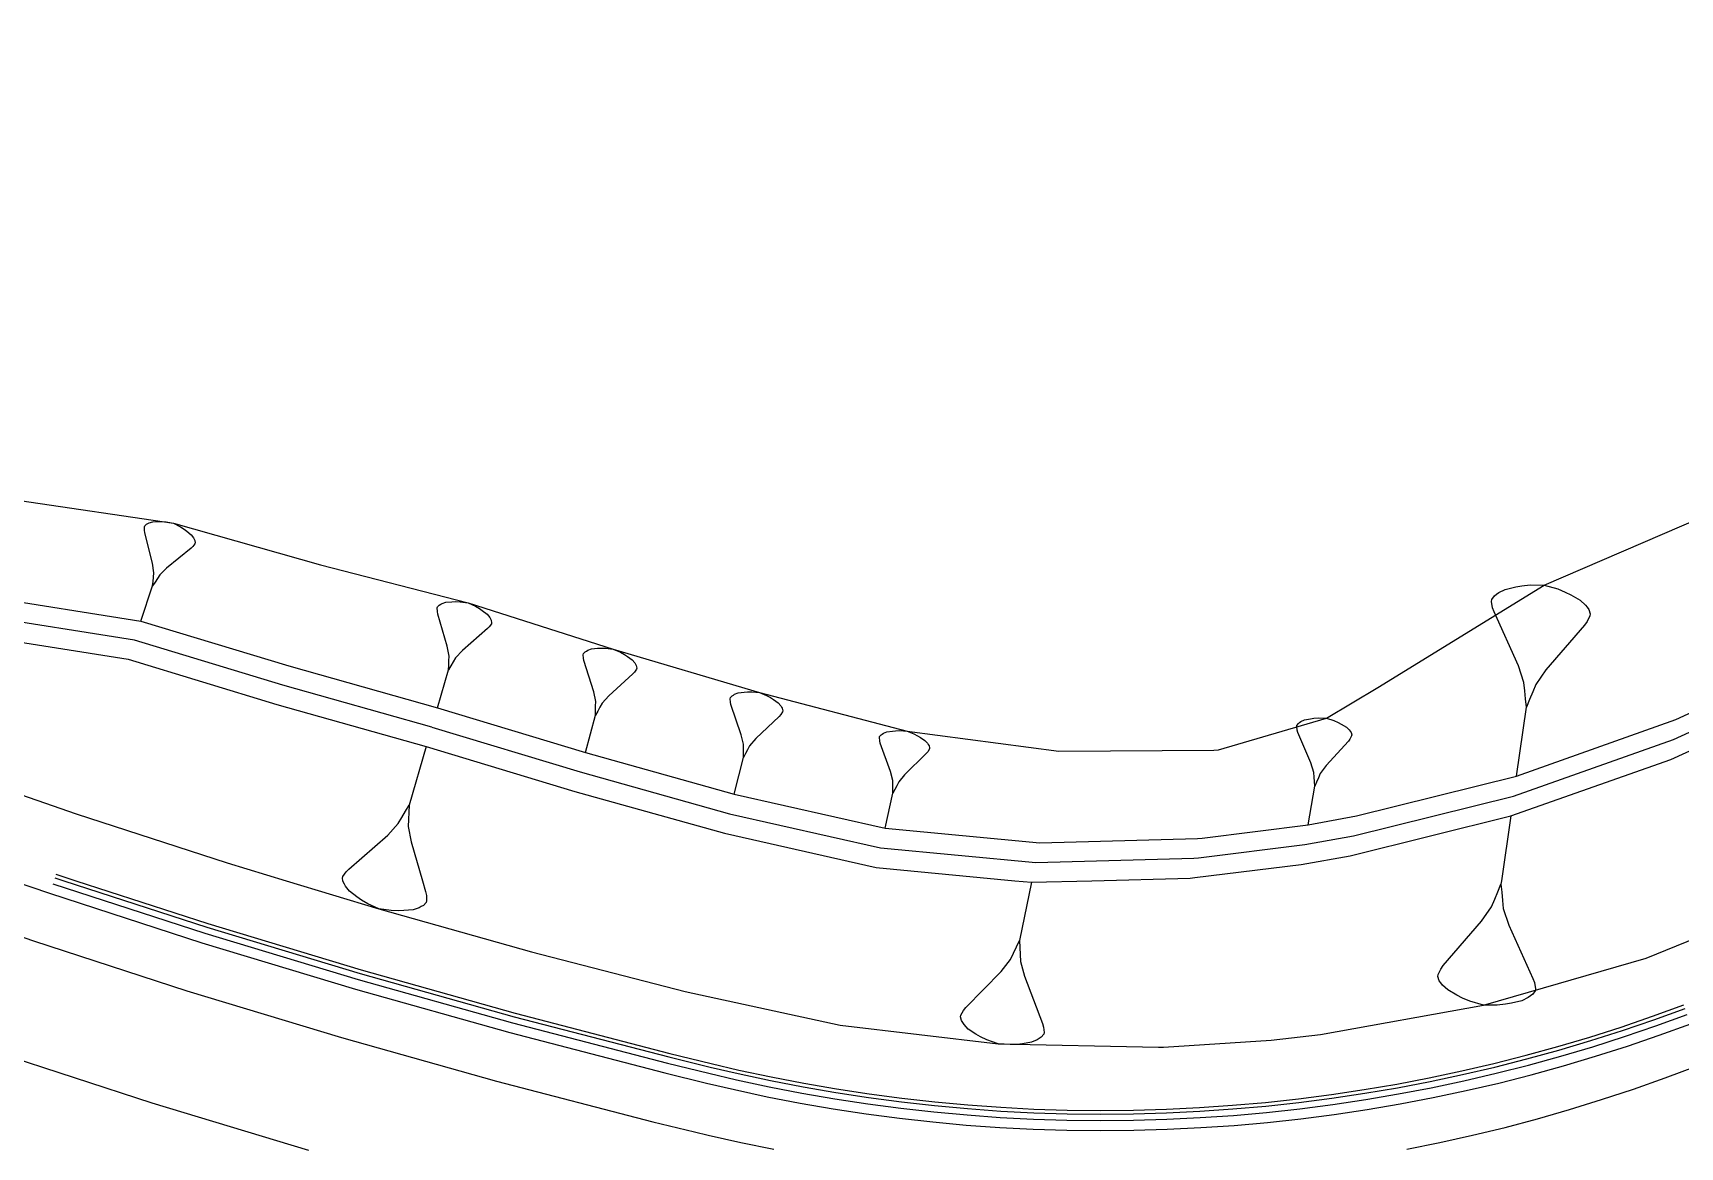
# Model space of a CAD drawing. Extents: x 383808 to 384559, y 802827 to 803490.
# Drawn here: x 384234.86 to 384283.99, y 802992.06 to 803025.28 of the extents above; entities that cross this region are included whole.
import ezdxf

# ---------------------------------------------------------------- set-up
doc = ezdxf.new("R2010")
doc.units = 0
doc.layers.get('0').update_dxf_attribs({"linetype": 'CONTINUOUS'})

msp = doc.modelspace()

# ---------------------------------------------------------------- linework, layer by layer
at = {"color": 7}
for p, q in [((384238.1815, 803010.4472), (384238.1817, 803010.5475)), ((384238.1914, 803010.377), (384238.1815, 803010.4472)), ((384238.1817, 803010.5475), (384238.1918, 803010.5776)), ((384238.4202, 803009.4639), (384238.1914, 803010.377)), ((384238.1918, 803010.5776), (384238.2421, 803010.6276)), ((384238.2421, 803010.6276), (384238.2822, 803010.6476)), ((384238.2822, 803010.6476), (384238.3224, 803010.6676)), ((384238.3224, 803010.6676), (384238.4328, 803010.6974)), ((384238.4328, 803010.6974), (384238.6033, 803010.7071)), ((384238.6033, 803010.7071), (384238.7036, 803010.7069)), ((384238.7036, 803010.7069), (384238.8339, 803010.6966)), ((384238.8339, 803010.6966), (384239.0545, 803010.656)), ((384239.0545, 803010.656), (384239.2548, 803010.5553)), ((384239.2548, 803010.5553), (384239.365, 803010.4848)), ((384239.365, 803010.4848), (384239.4451, 803010.4245)), ((384239.4451, 803010.4245), (384239.5753, 803010.3139)), ((384239.5744, 803009.9128), (384238.8411, 803009.3226)), ((384239.6247, 803009.9628), (384239.5744, 803009.9128)), ((384239.5753, 803010.3139), (384239.6453, 803010.2235)), ((384239.685, 803010.0429), (384239.6247, 803009.9628)), ((384239.6453, 803010.2235), (384239.6653, 803010.1834)), ((384239.6653, 803010.1834), (384239.6852, 803010.1432)), ((384239.6951, 803010.073), (384239.685, 803010.0429)), ((384239.6852, 803010.1432), (384239.6951, 803010.073)), ((384238.4597, 803009.183), (384238.4202, 803009.4639)), ((384238.4288, 803008.7919), (384238.4391, 803008.9223)), ((384238.4992, 803008.9021), (384238.4288, 803008.7919)), ((384238.4391, 803008.9223), (384238.4494, 803009.0526)), ((384238.4494, 803009.0526), (384238.4597, 803009.183)), ((384238.5697, 803009.0123), (384238.4992, 803008.9021)), ((384238.6401, 803009.1224), (384238.5697, 803009.0123)), ((384238.8411, 803009.3226), (384238.6401, 803009.1224)), ((384238.0756, 803007.7396), (384238.4288, 803008.7919)), ((384278.365, 803008.3248), (384278.3735, 803008.3836)), ((384278.3735, 803008.3836), (384278.4493, 803008.4925)), ((384278.4493, 803008.4925), (384278.5165, 803008.5428)), ((384278.5165, 803008.5428), (384278.5838, 803008.593)), ((384278.5838, 803008.593), (384278.7771, 803008.685)), ((384278.7771, 803008.685), (384279.0878, 803008.7599)), ((384279.0878, 803008.7599), (384279.2725, 803008.7931)), ((384279.2725, 803008.7931), (384279.516, 803008.8179)), ((384279.516, 803008.8179), (384279.9358, 803008.817)), ((384279.9358, 803008.817), (384280.3385, 803008.6987)), ((384280.3385, 803008.6987), (384280.565, 803008.6059)), ((384280.565, 803008.6059), (384280.7327, 803008.5217)), ((384280.7327, 803008.5217), (384281.0094, 803008.3616)), ((384281.0094, 803008.3616), (384281.1686, 803008.2186)), ((384246.9179, 803008.1316), (384246.9273, 803008.1639)), ((384246.9219, 803008.0254), (384246.9179, 803008.1316)), ((384246.9353, 803007.9514), (384246.9219, 803008.0254)), ((384246.9273, 803008.1639), (384246.9784, 803008.219)), ((384247.2163, 803006.994), (384246.9353, 803007.9514)), ((384246.9784, 803008.219), (384247.0201, 803008.2419)), ((384247.0201, 803008.2419), (384247.0618, 803008.2647)), ((384247.0618, 803008.2647), (384247.1774, 803008.301)), ((384247.1774, 803008.301), (384247.3576, 803008.3185)), ((384247.3576, 803008.3185), (384247.4638, 803008.3225)), ((384247.4638, 803008.3225), (384247.6023, 803008.3172)), ((384247.6023, 803008.3172), (384247.8376, 803008.2835)), ((384247.8376, 803008.2835), (384248.0541, 803008.1854)), ((384248.0541, 803008.1854), (384248.1738, 803008.1154)), ((384248.1738, 803008.1154), (384248.2612, 803008.0549)), ((384248.2612, 803008.0549), (384248.4037, 803007.9433)), ((384248.4037, 803007.9433), (384248.4817, 803007.8505)), ((384278.3982, 803008.1401), (384278.365, 803008.3248)), ((384278.44, 803008.0141), (384278.3982, 803008.1401)), ((384279.1672, 803006.4093), (384278.44, 803008.0141)), ((384281.1686, 803008.2186), (384281.2189, 803008.1514)), ((384281.3023, 803007.8994), (384281.218, 803007.7316)), ((384281.2189, 803008.1514), (384281.2691, 803008.0841)), ((384281.2691, 803008.0841), (384281.3108, 803007.9581)), ((384281.3108, 803007.9581), (384281.3023, 803007.8994)), ((384248.4198, 803007.5184), (384247.6681, 803006.8622)), ((384248.4709, 803007.5735), (384248.4198, 803007.5184)), ((384248.5315, 803007.6609), (384248.4709, 803007.5735)), ((384248.4817, 803007.8505), (384248.5046, 803007.8088)), ((384248.5046, 803007.8088), (384248.5274, 803007.7671)), ((384248.5274, 803007.7671), (384248.5409, 803007.6932)), ((384248.5409, 803007.6932), (384248.5315, 803007.6609)), ((384281.1423, 803007.6227), (384279.9896, 803006.2901)), ((384281.218, 803007.7316), (384281.1423, 803007.6227)), ((384247.2701, 803006.6982), (384247.2163, 803006.994)), ((384251.4103, 803006.8717), (384251.5228, 803006.9096)), ((384251.5228, 803006.9096), (384251.699, 803006.9302)), ((384251.699, 803006.9302), (384251.8029, 803006.9362)), ((384251.8029, 803006.9362), (384251.9387, 803006.9337)), ((384251.9387, 803006.9337), (384252.1698, 803006.9053)), ((384252.1698, 803006.9053), (384252.3838, 803006.8134)), ((384247.2539, 803006.2827), (384247.2593, 803006.4212)), ((384247.3239, 803006.4023), (384247.2539, 803006.2827)), ((384247.2593, 803006.4212), (384247.2647, 803006.5597)), ((384247.2647, 803006.5597), (384247.2701, 803006.6982)), ((384247.3938, 803006.522), (384247.3239, 803006.4023)), ((384247.4637, 803006.6417), (384247.3938, 803006.522)), ((384247.6681, 803006.8622), (384247.4637, 803006.6417)), ((384251.2719, 803006.7385), (384251.2805, 803006.7703)), ((384251.278, 803006.6346), (384251.2719, 803006.7385)), ((384251.2926, 803006.5624), (384251.278, 803006.6346)), ((384251.2805, 803006.7703), (384251.3295, 803006.8253)), ((384251.5866, 803005.6302), (384251.2926, 803006.5624)), ((384251.3295, 803006.8253), (384251.3699, 803006.8485)), ((384251.3699, 803006.8485), (384251.4103, 803006.8717)), ((384252.3838, 803006.8134), (384252.5024, 803006.7473)), ((384252.5024, 803006.7473), (384252.5891, 803006.6897)), ((384252.5891, 803006.6897), (384252.7309, 803006.5832)), ((384252.7309, 803006.5832), (384252.8091, 803006.4938)), ((384252.8091, 803006.4938), (384252.8323, 803006.4535)), ((384252.8323, 803006.4535), (384252.8555, 803006.4131)), ((384252.8555, 803006.4131), (384252.8702, 803006.3409)), ((384279.3341, 803005.9053), (384279.1672, 803006.4093)), ((384246.9244, 803005.1531), (384247.2539, 803006.2827)), ((384252.755, 803006.1673), (384252.0317, 803005.5099)), ((384252.804, 803006.2223), (384252.755, 803006.1673)), ((384252.8616, 803006.3091), (384252.804, 803006.2223)), ((384252.8702, 803006.3409), (384252.8616, 803006.3091)), ((384279.3588, 803005.6618), (384279.3341, 803005.9053)), ((384279.9896, 803006.2901), (384279.6866, 803005.8542)), ((384251.645, 803005.3415), (384251.5866, 803005.6302)), ((384252.0317, 803005.5099), (384251.8358, 803005.29)), ((384255.6562, 803005.4269), (384255.664, 803005.4581)), ((384255.6641, 803005.3254), (384255.6562, 803005.4269)), ((384255.664, 803005.4581), (384255.7107, 803005.5128)), ((384255.7107, 803005.5128), (384255.7497, 803005.5363)), ((384255.7497, 803005.5363), (384255.7887, 803005.5597)), ((384255.7887, 803005.5597), (384255.898, 803005.5989)), ((384255.898, 803005.5989), (384256.0697, 803005.6225)), ((384256.0697, 803005.6225), (384256.1711, 803005.6304)), ((384256.1711, 803005.6304), (384256.3038, 803005.6306)), ((384256.3038, 803005.6306), (384256.5302, 803005.6074)), ((384256.5302, 803005.6074), (384256.7411, 803005.5218)), ((384256.7411, 803005.5218), (384256.8583, 803005.4595)), ((384256.8583, 803005.4595), (384256.9442, 803005.4049)), ((384279.3835, 803005.4183), (384279.3588, 803005.6618)), ((384279.4082, 803005.1748), (384279.3835, 803005.4183)), ((384279.5938, 803005.6277), (384279.501, 803005.4013)), ((384279.6866, 803005.8542), (384279.5938, 803005.6277)), ((384251.3367, 803003.8215), (384251.6373, 803004.9342)), ((384251.6373, 803004.9342), (384251.6399, 803005.07)), ((384251.7035, 803005.0528), (384251.6373, 803004.9342)), ((384251.6399, 803005.07), (384251.6425, 803005.2057)), ((384251.6425, 803005.2057), (384251.645, 803005.3415)), ((384251.7696, 803005.1714), (384251.7035, 803005.0528)), ((384251.8358, 803005.29), (384251.7696, 803005.1714)), ((384255.6798, 803005.2552), (384255.6641, 803005.3254)), ((384255.9853, 803004.3501), (384255.6798, 803005.2552)), ((384256.9442, 803005.4049), (384257.0848, 803005.3036)), ((384257.0848, 803005.3036), (384257.163, 803005.2178)), ((384257.1633, 803004.9524), (384257.1165, 803004.8977)), ((384257.163, 803005.2178), (384257.1864, 803005.1788)), ((384257.2178, 803005.0384), (384257.1633, 803004.9524)), ((384257.1864, 803005.1788), (384257.2099, 803005.1398)), ((384257.2099, 803005.1398), (384257.2256, 803005.0696)), ((384257.2256, 803005.0696), (384257.2178, 803005.0384)), ((384279.1104, 803003.1187), (384279.4082, 803005.1748)), ((384279.501, 803005.4013), (384279.4082, 803005.1748)), ((384257.1165, 803004.8977), (384256.4225, 803004.2413)), ((384260.2291, 803004.3969), (384260.3321, 803004.4361)), ((384260.3321, 803004.4361), (384260.4948, 803004.4618)), ((384260.4948, 803004.4618), (384260.591, 803004.4713)), ((384260.591, 803004.4713), (384260.7171, 803004.474)), ((384260.7171, 803004.474), (384260.9326, 803004.4563)), ((384260.9326, 803004.4563), (384261.1345, 803004.3789)), ((384272.5535, 803004.5963), (384272.5591, 803004.6291)), ((384272.5694, 803004.4923), (384272.5535, 803004.5963)), ((384272.5591, 803004.6291), (384272.6031, 803004.689)), ((384272.5909, 803004.4211), (384272.5694, 803004.4923)), ((384272.6031, 803004.689), (384272.6415, 803004.7161)), ((384272.6415, 803004.7161), (384272.68, 803004.7433)), ((384272.68, 803004.7433), (384272.7895, 803004.792)), ((384272.7895, 803004.792), (384272.9647, 803004.8294)), ((384272.9647, 803004.8294), (384273.0687, 803004.8453)), ((384273.0687, 803004.8453), (384273.2054, 803004.8556)), ((384273.2054, 803004.8556), (384273.4405, 803004.849)), ((384273.4405, 803004.849), (384273.6643, 803004.7769)), ((384273.6643, 803004.7769), (384273.7898, 803004.7216)), ((384273.7898, 803004.7216), (384273.8825, 803004.6719)), ((384273.8825, 803004.6719), (384274.0352, 803004.5783)), ((384274.0352, 803004.5783), (384274.1223, 803004.4958)), ((384274.1223, 803004.4958), (384274.1495, 803004.4574)), ((384274.1495, 803004.4574), (384274.1766, 803004.419)), ((384246.5884, 803004.0012), (384246.0791, 803002.2555)), ((384256.048, 803004.0691), (384255.9853, 803004.3501)), ((384256.0482, 803003.9364), (384256.048, 803004.0691)), ((384256.0483, 803003.8037), (384256.0482, 803003.9364)), ((384256.2354, 803004.0225), (384256.1731, 803003.9053)), ((384256.4225, 803004.2413), (384256.2354, 803004.0225)), ((384260.1057, 803004.2682), (384260.1125, 803004.298)), ((384260.1152, 803004.1719), (384260.1057, 803004.2682)), ((384260.1125, 803004.298), (384260.1559, 803004.3508)), ((384260.1314, 803004.1055), (384260.1152, 803004.1719)), ((384260.4388, 803003.2515), (384260.1314, 803004.1055)), ((384260.1559, 803004.3508), (384260.1925, 803004.3739)), ((384260.1925, 803004.3739), (384260.2291, 803004.3969)), ((384261.1345, 803004.3789), (384261.2469, 803004.322)), ((384261.2469, 803004.322), (384261.3296, 803004.2718)), ((384261.3296, 803004.2718), (384261.4651, 803004.1782)), ((384261.4651, 803004.1782), (384261.541, 803004.0982)), ((384261.541, 803004.0982), (384261.564, 803004.0616)), ((384261.564, 803004.0616), (384261.587, 803004.025)), ((384261.587, 803004.025), (384261.6033, 803003.9586)), ((384261.6033, 803003.9586), (384261.5965, 803003.9288)), ((384272.9748, 803003.5116), (384272.5909, 803004.4211)), ((384274.0988, 803004.1624), (384273.4337, 803003.4329)), ((384274.1429, 803004.2223), (384274.0988, 803004.1624)), ((384274.1925, 803004.3151), (384274.1429, 803004.2223)), ((384274.1766, 803004.419), (384274.1981, 803004.3478)), ((384274.1981, 803004.3478), (384274.1925, 803004.3151)), ((384255.7765, 803002.5779), (384256.0485, 803003.671)), ((384256.0485, 803003.671), (384256.0483, 803003.8037)), ((384256.1108, 803003.7882), (384256.0485, 803003.671)), ((384256.1731, 803003.9053), (384256.1108, 803003.7882)), ((384261.5029, 803003.7933), (384260.8562, 803003.1565)), ((384261.5463, 803003.8461), (384261.5029, 803003.7933)), ((384261.5965, 803003.9288), (384261.5463, 803003.8461)), ((384273.0609, 803003.2269), (384272.9748, 803003.5116)), ((384260.5037, 803002.9859), (384260.4388, 803003.2515)), ((384260.5064, 803002.8598), (384260.5037, 803002.9859)), ((384260.8562, 803003.1565), (384260.6826, 803002.9451)), ((384273.0712, 803003.0901), (384273.0609, 803003.2269)), ((384273.0815, 803002.9534), (384273.0712, 803003.0901)), ((384273.0918, 803002.8166), (384273.0815, 803002.9534)), ((384273.2023, 803003.0676), (384273.1471, 803002.9421)), ((384273.2576, 803003.1931), (384273.2023, 803003.0676)), ((384273.4337, 803003.4329), (384273.2576, 803003.1931)), ((384260.2742, 803001.5642), (384260.5117, 803002.6077)), ((384260.5091, 803002.7338), (384260.5064, 803002.8598)), ((384260.5117, 803002.6077), (384260.5091, 803002.7338)), ((384260.5687, 803002.7202), (384260.5117, 803002.6077)), ((384260.6257, 803002.8327), (384260.5687, 803002.7202)), ((384260.6826, 803002.9451), (384260.6257, 803002.8327)), ((384272.8949, 803001.6693), (384273.0918, 803002.8166)), ((384273.1471, 803002.9421), (384273.0918, 803002.8166)), ((384245.863, 803001.8855), (384245.9711, 803002.0705)), ((384245.9711, 803002.0705), (384246.0791, 803002.2555)), ((384246.0708, 803002.0414), (384246.0625, 803001.8273)), ((384246.0791, 803002.2555), (384246.0708, 803002.0414)), ((384245.439, 803001.3598), (384245.7549, 803001.7006)), ((384245.7549, 803001.7006), (384245.863, 803001.8855)), ((384246.0625, 803001.8273), (384246.0542, 803001.6133)), ((384246.0542, 803001.6133), (384246.1373, 803001.1561)), ((384278.9384, 803001.9311), (384278.6587, 803000)), ((384244.2772, 803000.3456), (384245.439, 803001.3598)), ((384246.1373, 803001.1561), (384246.4766, 803000)), ((384235.5075, 803000.0889), (384235.7814, 803000)), ((384235.5425, 803000.1932), (384236.1377, 803000)), ((384244.0901, 803000.0755), (384244.1047, 803000.1254)), ((384244.1039, 803000), (384244.0901, 803000.0755)), ((384244.1047, 803000.1254), (384244.1982, 803000.2604)), ((384244.1982, 803000.2604), (384244.2772, 803000.3456)), ((384244.1109, 802999.9612), (384244.1039, 803000)), ((384244.1462, 802999.8967), (384244.1109, 802999.9612)), ((384244.1816, 802999.8323), (384244.1462, 802999.8967)), ((384244.3021, 802999.6889), (384244.1816, 802999.8323)), ((384244.5224, 802999.5164), (384244.3021, 802999.6889)), ((384244.6575, 802999.4229), (384244.5224, 802999.5164)), ((384246.4766, 803000), (384246.5716, 802999.6763)), ((384246.5716, 802999.6763), (384246.5923, 802999.562)), ((384246.5923, 802999.562), (384246.5986, 802999.3978)), ((384264.6477, 802999.9523), (384264.2883, 802998.2137)), ((384278.46, 802999.4478), (384278.5518, 802999.672)), ((384278.5518, 802999.672), (384278.6436, 802999.8961)), ((384278.6587, 803000), (384278.6436, 802999.8961)), ((384278.6436, 802999.8961), (384278.6681, 802999.6551)), ((384278.6681, 802999.6551), (384278.6925, 802999.4141)), ((384244.8424, 802999.3148), (384244.6575, 802999.4229)), ((384245.177, 802999.1631), (384244.8424, 802999.3148)), ((384245.5407, 802999.1111), (384245.177, 802999.1631)), ((384245.7548, 802999.1028), (384245.5407, 802999.1111)), ((384245.919, 802999.109), (384245.7548, 802999.1028)), ((384246.1974, 802999.136), (384245.919, 802999.109)), ((384246.3762, 802999.1921), (384246.1974, 802999.136)), ((384246.4406, 802999.2274), (384246.3762, 802999.1921)), ((384246.505, 802999.2628), (384246.4406, 802999.2274)), ((384246.584, 802999.348), (384246.505, 802999.2628)), ((384246.5986, 802999.3978), (384246.584, 802999.348)), ((384278.0682, 802998.7922), (384278.3682, 802999.2237)), ((384278.3682, 802999.2237), (384278.46, 802999.4478)), ((384278.6925, 802999.4141), (384278.717, 802999.1732)), ((384278.717, 802999.1732), (384278.8822, 802998.6743)), ((384276.9274, 802997.4734), (384278.0682, 802998.7922)), ((384278.8822, 802998.6743), (384279.6019, 802997.0861)), ((384264.1976, 802998.0253), (384264.2883, 802998.2137)), ((384264.2883, 802998.2137), (384264.2969, 802998.0047)), ((384263.7352, 802997.2921), (384264.0161, 802997.6484)), ((384264.0161, 802997.6484), (384264.1068, 802997.8368)), ((384264.1068, 802997.8368), (384264.1976, 802998.0253)), ((384264.2969, 802998.0047), (384264.3055, 802997.7958)), ((384264.3055, 802997.7958), (384264.3141, 802997.5868)), ((384264.3141, 802997.5868), (384264.4307, 802997.1483)), ((384262.6837, 802996.2145), (384263.7352, 802997.2921)), ((384264.4307, 802997.1483), (384264.9688, 802995.7421)), ((384276.7606, 802997.1414), (384276.769, 802997.1996)), ((384276.8019, 802997.0167), (384276.7606, 802997.1414)), ((384276.769, 802997.1996), (384276.8524, 802997.3656)), ((384276.8524, 802997.3656), (384276.9274, 802997.4734)), ((384279.6019, 802997.0861), (384279.6432, 802996.9614)), ((384276.8516, 802996.9502), (384276.8019, 802997.0167)), ((384276.9013, 802996.8836), (384276.8516, 802996.9502)), ((384277.0589, 802996.7421), (384276.9013, 802996.8836)), ((384277.3328, 802996.5837), (384277.0589, 802996.7421)), ((384277.4988, 802996.5003), (384277.3328, 802996.5837)), ((384279.5261, 802996.5628), (384279.4596, 802996.5131)), ((384279.5927, 802996.6125), (384279.5261, 802996.5628)), ((384279.6677, 802996.7204), (384279.5927, 802996.6125)), ((384279.6432, 802996.9614), (384279.6761, 802996.7785)), ((384279.6761, 802996.7785), (384279.6677, 802996.7204)), ((384262.533, 802995.9867), (384262.6135, 802996.1254)), ((384262.6135, 802996.1254), (384262.6837, 802996.2145)), ((384277.7229, 802996.4084), (384277.4988, 802996.5003)), ((384278.1215, 802996.2913), (384277.7229, 802996.4084)), ((384278.5369, 802996.2905), (384278.1215, 802996.2913)), ((384278.7779, 802996.315), (384278.5369, 802996.2905)), ((384278.9608, 802996.3479), (384278.7779, 802996.315)), ((384279.2683, 802996.422), (384278.9608, 802996.3479)), ((384279.4596, 802996.5131), (384279.2683, 802996.422)), ((384262.5228, 802995.937), (384262.533, 802995.9867)), ((384262.5519, 802995.8274), (384262.5228, 802995.937)), ((384262.5913, 802995.7674), (384262.5519, 802995.8274)), ((384262.6307, 802995.7075), (384262.5913, 802995.7674)), ((384262.7592, 802995.5773), (384262.6307, 802995.7075)), ((384264.9688, 802995.7421), (384264.9979, 802995.6325)), ((384264.9979, 802995.6325), (384265.0168, 802995.4732)), ((384262.987, 802995.4266), (384262.7592, 802995.5773)), ((384263.1258, 802995.3461), (384262.987, 802995.4266)), ((384263.3142, 802995.2554), (384263.1258, 802995.3461)), ((384263.6517, 802995.1338), (384263.3142, 802995.2554)), ((384264.0097, 802995.1116), (384263.6517, 802995.1338)), ((384264.2187, 802995.1202), (384264.0097, 802995.1116)), ((384264.3779, 802995.1391), (384264.2187, 802995.1202)), ((384264.6469, 802995.1871), (384264.3779, 802995.1391)), ((384264.8164, 802995.2557), (384264.6469, 802995.1871)), ((384264.8764, 802995.2951), (384264.8164, 802995.2557)), ((384264.9363, 802995.3345), (384264.8764, 802995.2951)), ((384265.0065, 802995.4236), (384264.9363, 802995.3345)), ((384265.0168, 802995.4732), (384265.0065, 802995.4236))]:
    msp.add_line(p, q, dxfattribs=at)
at = {"color": 7, "linetype": 'CONTINUOUS'}
for points in [[(384200, 803025.2779), (384200.4788, 803025.032), (384204.6183, 803023.0289), (384208.7856, 803021.0951), (384212.9979, 803019.2683), (384217.2432, 803017.5302), (384221.5127, 803015.8653), (384225.802, 803014.2649), (384230.1215, 803012.7578), (384234.4654, 803011.3338), (384239.0545, 803010.656), (384243.4352, 803009.4231), (384247.8376, 803008.2835), (384252.1698, 803006.9053), (384256.5302, 803005.6074), (384260.9326, 803004.4563), (384265.4566, 803003.8653), (384270.081, 803003.8877), (384270.2219, 803003.905), (384273.4405, 803004.849), (384274.9762, 803005.7608), (384279.9358, 803008.817), (384284.6144, 803010.8255), (384289.2103, 803013.0323)], [(384246.7564, 803004.5772), (384242.3084, 803005.8294), (384237.8846, 803007.1708), (384233.2374, 803007.9043), (384228.8536, 803009.428), (384224.4994, 803011.0396), (384220.1767, 803012.7388), (384215.8871, 803014.5247), (384211.6326, 803016.3969), (384207.4147, 803018.3545), (384203.2352, 803020.3969), (384200, 803022.0588)], [(384200, 803021.3845), (384202.9561, 803019.8658), (384207.1462, 803017.8179), (384211.3749, 803015.855), (384215.6404, 803013.9778), (384219.9409, 803012.187), (384224.2747, 803010.4833), (384228.64, 803008.8672), (384233.0351, 803007.3394), (384237.6937, 803006.602), (384242.1289, 803005.2568), (384246.5884, 803004.0012), (384251.0238, 803002.663), (384255.4868, 803001.4134), (384260.0078, 803000.3941), (384264.147, 803000)], [(384246.7564, 803004.5772), (384251.1803, 803003.2422), (384255.6316, 803001.9956), (384260.141, 803000.9792), (384264.7692, 803000.5399), (384269.4823, 803000.668), (384269.6243, 803000.6803), (384272.7935, 803001.078), (384274.2449, 803001.3374), (384279.0244, 803002.5249), (384283.7908, 803004.2094), (384288.5162, 803006.3726)], [(384266.4388, 803000), (384269.3726, 803000.0781), (384269.515, 803000.0903), (384272.692, 803000.4866), (384274.147, 803000.7455), (384278.9384, 803001.9311), (384283.7167, 803003.614), (384288.454, 803005.7759)], [(384230.328, 802999.7791), (384234.8743, 802998.2023), (384239.4512, 802996.7168), (384244.0568, 802995.3231), (384248.6895, 802994.0218), (384253.3472, 802992.8134), (384254.5886, 802992.5081), (384254.9987, 802992.4102), (384255.9746, 802992.1919), (384256.9546, 802991.9931)], [(384235.7814, 803000), (384240.0466, 802998.6157), (384244.6141, 802997.2335), (384249.2084, 802995.943), (384253.8276, 802994.7446), (384255.058, 802994.4419), (384255.8902, 802994.2471), (384256.8584, 802994.0394), (384257.8305, 802993.8512), (384258.8062, 802993.6824), (384259.7851, 802993.5331), (384260.7667, 802993.4035), (384261.7508, 802993.2935), (384262.7369, 802993.2032), (384263.7245, 802993.1327), (384264.7134, 802993.0819), (384265.7031, 802993.0509), (384266.6932, 802993.0397), (384267.6834, 802993.0484), (384268.6732, 802993.0768), (384269.6622, 802993.125), (384270.65, 802993.1929), (384271.6363, 802993.2807), (384272.6206, 802993.3881), (384273.6026, 802993.5152), (384274.5819, 802993.6619), (384275.558, 802993.8281), (384276.5306, 802994.0139), (384277.4993, 802994.219), (384278.4637, 802994.4435), (384279.4234, 802994.6872), (384280.3781, 802994.9501), (384281.3273, 802995.232), (384282.2707, 802995.5328), (384283.2078, 802995.8525), (384284.1384, 802996.1908)], [(384236.1377, 803000), (384240.0795, 802998.7206), (384244.6449, 802997.3391), (384249.2371, 802996.0492), (384253.8542, 802994.8513), (384255.0836, 802994.5489), (384255.9144, 802994.3544), (384256.8804, 802994.1472), (384257.8504, 802993.9594), (384258.8239, 802993.791), (384259.8006, 802993.642), (384260.7801, 802993.5127), (384261.7619, 802993.403), (384262.7458, 802993.3129), (384263.7313, 802993.2425), (384264.718, 802993.1918), (384265.7055, 802993.1609), (384266.6934, 802993.1497), (384267.6813, 802993.1583), (384268.6689, 802993.1867), (384269.6557, 802993.2348), (384270.6414, 802993.3026), (384271.6255, 802993.3901), (384272.6076, 802993.4973), (384273.5874, 802993.6241), (384274.5645, 802993.7705), (384275.5385, 802993.9364), (384276.5089, 802994.1217), (384277.4755, 802994.3264), (384278.4377, 802994.5504), (384279.3953, 802994.7936), (384280.3478, 802995.0558), (384281.2949, 802995.3371), (384282.2362, 802995.6373), (384283.1713, 802995.9562), (384284.0998, 802996.2938)], [(384264.147, 803000), (384264.6477, 802999.9523), (384266.4388, 803000)], [(384233.7605, 802994.8843), (384238.404, 802993.3771), (384243.0767, 802991.9632)], [(384275.8405, 802991.9913), (384276.8206, 802992.1899), (384277.7965, 802992.408), (384278.7678, 802992.6456), (384279.7342, 802992.9026), (384280.6953, 802993.1788), (384281.6506, 802993.4743), (384282.5999, 802993.7887), (384283.5426, 802994.1221), (384284.4786, 802994.4743)]]:
    msp.add_lwpolyline(points, dxfattribs=at)
at = {"color": 1, "linetype": 'CONTINUOUS'}
for points in [[(384200, 803022.7331), (384203.5143, 803020.928), (384207.6831, 803018.8911), (384211.8902, 803016.9387), (384216.1339, 803015.0716), (384220.4124, 803013.2905), (384224.7241, 803011.596), (384229.0671, 803009.9887), (384233.4397, 803008.4692), (384238.0756, 803007.7396), (384242.4879, 803006.4019), (384246.9244, 803005.1531), (384251.3367, 803003.8215), (384255.7765, 803002.5779), (384260.2742, 803001.5642), (384264.8907, 803001.1275), (384269.592, 803001.2579), (384269.7336, 803001.2703), (384272.8949, 803001.6693), (384274.3427, 803001.9294), (384279.1104, 803003.1187), (384283.8649, 803004.8048), (384288.5784, 803006.9694)], [(384200, 803017.5936), (384201.3735, 803016.8543), (384205.584, 803014.695), (384209.8369, 803012.6205), (384214.1305, 803010.6313), (384218.463, 803008.7285), (384222.8326, 803006.9127), (384227.2377, 803005.1846), (384231.6765, 803003.5449), (384236.1471, 803001.9944), (384240.6479, 803000.5336), (384242.4113, 803000)], [(384235.4471, 802999.9088), (384239.9897, 802998.4344), (384244.5609, 802997.0511), (384249.1589, 802995.7595), (384253.7818, 802994.5602), (384255.0139, 802994.2571), (384255.8485, 802994.0617), (384256.8204, 802993.8533), (384257.7963, 802993.6643), (384258.7757, 802993.4948), (384259.7583, 802993.345), (384260.7438, 802993.2149), (384261.7316, 802993.1045), (384262.7214, 802993.0139), (384263.7129, 802992.9431), (384264.7056, 802992.8921), (384265.6991, 802992.861), (384266.693, 802992.8497), (384267.6869, 802992.8584), (384268.6805, 802992.8869), (384269.6733, 802992.9353), (384270.6649, 802993.0035), (384271.655, 802993.0916), (384272.6431, 802993.1994), (384273.6289, 802993.327), (384274.6119, 802993.4743), (384275.5918, 802993.6411), (384276.5681, 802993.8276), (384277.5405, 802994.0335), (384278.5086, 802994.2589), (384279.472, 802994.5035), (384280.4304, 802994.7674), (384281.3832, 802995.0504), (384282.3302, 802995.3524), (384283.271, 802995.6733), (384284.2051, 802996.0129)], [(384242.4113, 803000), (384245.177, 802999.1631), (384249.7326, 802997.8834), (384254.3129, 802996.6951), (384258.9379, 802995.6946), (384263.6517, 802995.1338), (384268.435, 802995.0356), (384268.579, 802995.0399), (384271.7931, 802995.2478), (384273.2657, 802995.4146), (384278.1215, 802996.2913), (384282.9797, 802997.6937), (384287.8167, 802999.6608)]]:
    msp.add_lwpolyline(points, dxfattribs=at)
at = {"color": 2, "linetype": 'CONTINUOUS'}
msp.add_lwpolyline([(384234.2685, 803000), (384235.3516, 802999.6244), (384239.8999, 802998.1481), (384244.4769, 802996.7631), (384249.0806, 802995.4699), (384253.7093, 802994.2691), (384254.9442, 802993.9653), (384255.7827, 802993.7691), (384256.7604, 802993.5593), (384257.7422, 802993.3692), (384258.7275, 802993.1987), (384259.7161, 802993.048), (384260.7075, 802992.9171), (384261.7013, 802992.806), (384262.6971, 802992.7149), (384263.6945, 802992.6436), (384264.6932, 802992.5923), (384265.6927, 802992.561), (384266.6926, 802992.5497), (384267.6925, 802992.5584), (384268.6921, 802992.5871), (384269.6909, 802992.6358), (384270.6885, 802992.7045), (384271.6846, 802992.793), (384272.6787, 802992.9015), (384273.6704, 802993.0299), (384274.6593, 802993.178), (384275.6451, 802993.3459), (384276.6273, 802993.5335), (384277.6056, 802993.7407), (384278.5796, 802993.9674), (384279.5488, 802994.2135), (384280.5129, 802994.479), (384281.4715, 802994.7637), (384282.4242, 802995.0675), (384283.3707, 802995.3903), (384284.3105, 802995.732)], dxfattribs=at)

doc.saveas('drawing.dxf')
